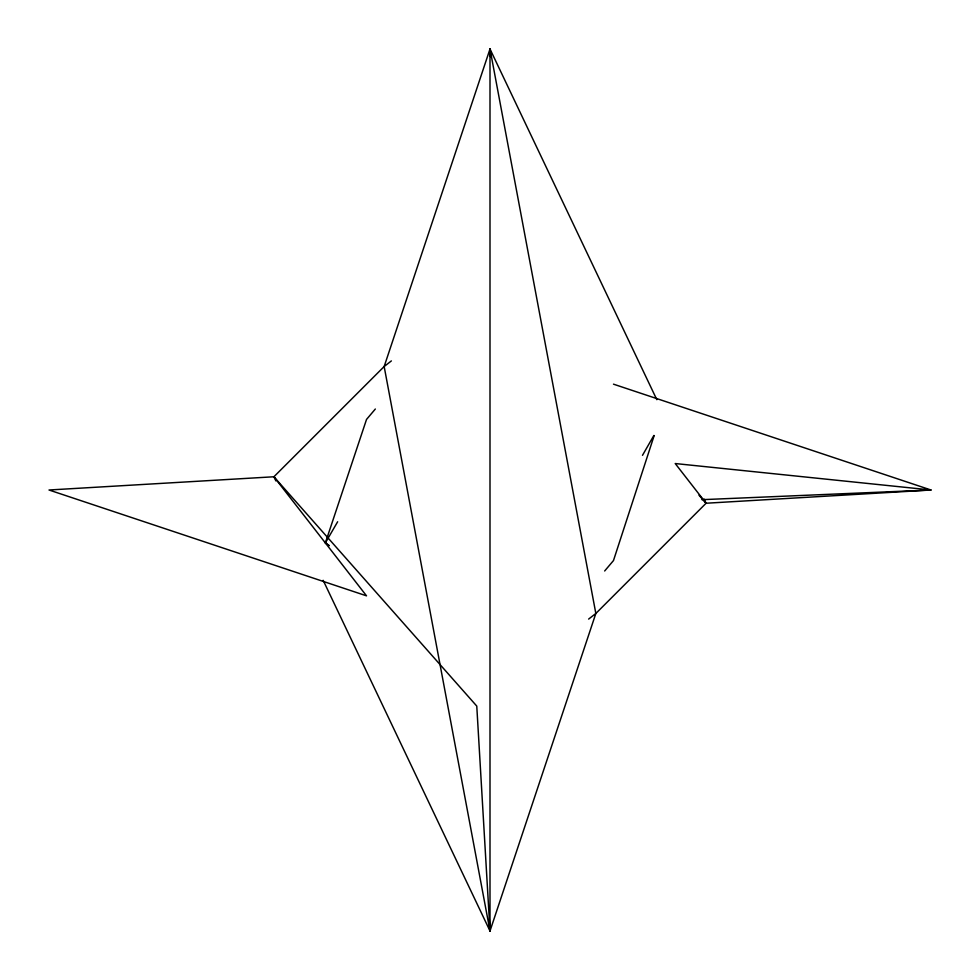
<?xml version="1.0" encoding="UTF-8"?>
<svg xmlns="http://www.w3.org/2000/svg" width="980" height="980" viewBox="0 0 980 980"><rect width="100%" height="100%" fill="white"/><g stroke="black" fill="none" stroke-linecap="round" stroke-linejoin="round"><path stroke-width="1.47" d="M654.162 435.598L613.48 560.56L604.66 570.985M656.833 399.681L490 49L384.16 366.52L273.91 476.77L49 490L366.52 595.84L273.91 476.77L275.882 480.911M323.167 580.319L490 931L595.84 613.48L706.09 503.23L931 490L613.48 384.16M642.488 455.333L653.88 435.463M337.647 521.752L325.36 542.92L329.023 545.664M375.34 409.015L366.52 419.44L325.36 542.92L329.133 545.529M391.375 360.91L384.16 366.52L490 931L490 49L595.84 613.48L588.625 619.091M701.901 499.678L931 490L675.22 463.54L706.09 503.23L704.118 499.09M698.985 495.206L706.09 503.23M273.91 476.77L476.77 706.09L490 931M490 49L490.441 56.595"/></g></svg>
